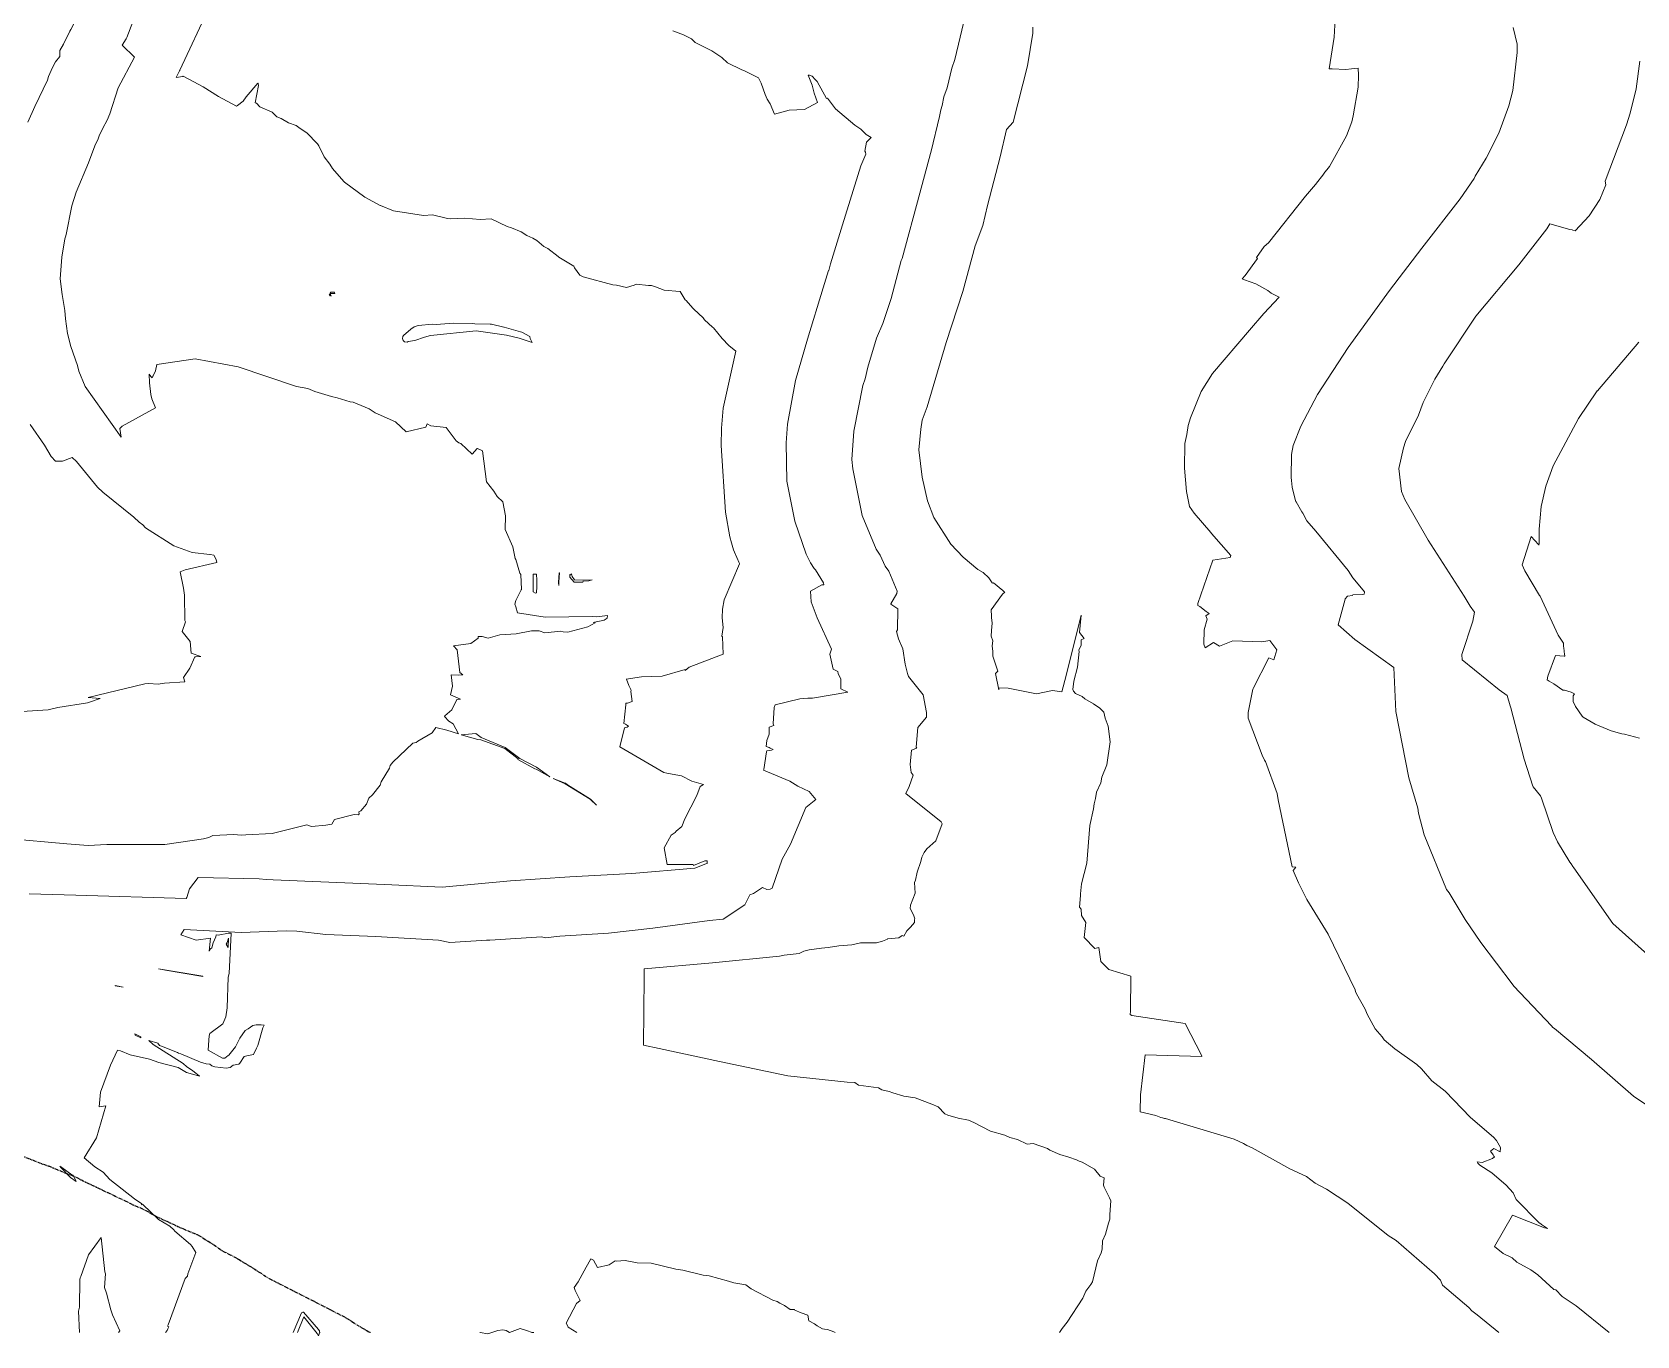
# Model space of a CAD drawing. Header units: metres. Extents: x 808092 to 809616, y 9156899 to 9158040.
# Drawn here: x 809027.9 to 809368.9, y 9156899.2 to 9157176.2 of the extents above; entities that cross this region are included whole.
import ezdxf

# ---------------------------------------------------------------- set-up
doc = ezdxf.new("R2010")
doc.units = ezdxf.units.M
doc.linetypes.add('ACAD_ISO08W100', pattern=[36, 24, -3, 6, -3])
doc.linetypes.add('PHANTOM2', pattern=[1.25, 0.625, -0.125, 0.125, -0.125, 0.125, -0.125])
doc.layers.add('AA L BOT', color=148, linetype='ACAD_ISO08W100')
doc.layers.add('C-TOPO-MAJR', color=9, linetype='Continuous')

msp = doc.modelspace()

# ---------------------------------------------------------------- linework, layer by layer
at = {"layer": 'AA L BOT', "color": 11, "linetype": 'PHANTOM2', "flags": 128}
msp.add_lwpolyline([(808580.24, 9156899.9), (808592.26, 9156916.61), (808602.76, 9156927.96), (808614.3, 9156936.56), (808635.12, 9156949.47), (808656.34, 9156960.35), (808689.22, 9156975.49), (808702.48, 9156977.55), (808728.85, 9156982.9), (808764.33, 9156985.64), (808777.53, 9156983.72), (808785.78, 9156974.92), (808796.79, 9156968.6), (808806.14, 9156959.53), (808819.06, 9156951.84), (808833.09, 9156946.61), (808863.72, 9156946.31), (808890.95, 9156950.98), (808932.2, 9156952.91), (808969.88, 9156953.18), (808989.13, 9156950.71), (809018.42, 9156939.98), (809018.98, 9156939.88), (809019.91, 9156939.52), (809022.15, 9156938.83), (809026.4, 9156937.17), (809029.47, 9156935.95), (809030.28, 9156935.65), (809031.56, 9156935.22), (809034.85, 9156933.83), (809035.39, 9156933.62), (809035.73, 9156933.52), (809036.96, 9156933.03), (809038.77, 9156932.1), (809038.92, 9156932.01), (809042.44, 9156930.38), (809042.86, 9156930.11), (809045.31, 9156929.03), (809045.9, 9156928.69), (809048.1, 9156927.69), (809049.15, 9156927.1), (809050.92, 9156926.36), (809052.61, 9156925.51), (809054.55, 9156924.43), (809055.93, 9156923.78), (809057.85, 9156922.91), (809058.82, 9156922.45), (809061.03, 9156921.48), (809063.11, 9156920.64), (809063.82, 9156920.26), (809064, 9156920.08), (809066.63, 9156918.47), (809068.04, 9156917.4), (809070.98, 9156915.93), (809075.22, 9156913.34), (809078.01, 9156911.49), (809078.54, 9156911.24), (809086.03, 9156907.43), (809088.01, 9156906.43), (809095.09, 9156902.75), (809096.85, 9156901.55), (809099.32, 9156900.14), (809099.77, 9156899.9)], dxfattribs=at)
at = {"layer": 'C-TOPO-MAJR', "color": 9, "linetype": 'Continuous', "lineweight": 5}
for points, elevation in [([(809027.01, 9157157.02), (809028.49, 9157160.38), (809031.18, 9157165.95), (809031.37, 9157166.76), (809032.2, 9157168.66), (809032.89, 9157169.83), (809033.76, 9157170.99), (809033.8, 9157172.3), (809034.58, 9157173.59), (809035.92, 9157176.36), (809036.15, 9157176.72), (809038.2, 9157180.76), (809037.25, 9157182.06), (809036.35, 9157185.1), (809036.35, 9157185.28), (809033.19, 9157187.63), (809032.83, 9157187.81), (809030.38, 9157189.3), (809030.03, 9157189.46), (809028.52, 9157189.53), (809028.44, 9157189.54), (809028.42, 9157189.56), (809028.29, 9157189.48), (809024.62, 9157188.31)], 2850), ([(809027.29, 9156993.12), (809037.19, 9156992.84), (809060.6, 9156992.12), (809060.75, 9156992.29), (809061.35, 9156994.15), (809063.17, 9156996.55), (809076.13, 9156996.3), (809077.64, 9156996.13), (809079.13, 9156996.07), (809102.74, 9156995.05), (809115.03, 9156994.55), (809129.53, 9156995.84), (809142.13, 9156996.69), (809155.32, 9156997.45), (809168.72, 9156998.56), (809171.07, 9156999.5), (809171.3, 9156999.51), (809171.35, 9157000.12), (809170.82, 9157000.13), (809168.43, 9156999.15), (809168.36, 9156999.33), (809162.83, 9156999.33), (809162.19, 9157002.89), (809163.65, 9157005.59), (809164.52, 9157006.16), (809164.74, 9157006.4), (809165.91, 9157007.41), (809166.54, 9157009.01), (809169.09, 9157014.02), (809169.8, 9157015.9), (809170.51, 9157016.36), (809168.09, 9157017.04), (809165.84, 9157018.17), (809163.13, 9157018.64), (809162.76, 9157018.76), (809162.09, 9157018.88), (809152.74, 9157024.3), (809153.77, 9157028.34), (809154.3, 9157028.51), (809154.64, 9157028.71), (809154, 9157029.12), (809153.62, 9157029.32), (809154.04, 9157033.28), (809154.03, 9157033.55), (809154.11, 9157033.59), (809154.39, 9157033.64), (809155.36, 9157033.94), (809155.13, 9157036.1), (809155.1, 9157036.17), (809155.15, 9157036.33), (809155.12, 9157036.5), (809154.65, 9157037.36), (809154.2, 9157038.68), (809154.08, 9157038.71), (809157.37, 9157039.22), (809161.73, 9157039.37), (809166.68, 9157040.75), (809166.64, 9157040.57), (809167.46, 9157041.28), (809174.69, 9157044.01), (809174.58, 9157047.7), (809174.44, 9157047.86), (809174.71, 9157049.7), (809174.49, 9157051.73), (809174.55, 9157053.57), (809174.9, 9157055.59), (809178.17, 9157063.2), (809178.16, 9157063.27), (809178.05, 9157063.56), (809177.88, 9157063.95), (809177.86, 9157064.07), (809176.93, 9157066.19), (809176.46, 9157067.7), (809176.16, 9157068.98), (809176.16, 9157068.98), (809175.19, 9157074.17), (809174.29, 9157088.37), (809174.35, 9157092.05), (809174.75, 9157096.29), (809177.41, 9157108.37), (809175.89, 9157109.62), (809174.5, 9157111.08), (809172.69, 9157113.38), (809172.44, 9157113.52), (809170.76, 9157115.06), (809170.44, 9157115.45), (809168.52, 9157117.35), (809168.28, 9157117.55), (809166.86, 9157119.16), (809166.68, 9157119.3), (809165.59, 9157121.08), (809165.51, 9157121.08), (809162.2, 9157121.37), (809160.37, 9157122.08), (809159.51, 9157122.31), (809158.86, 9157122.32), (809156.25, 9157122.61), (809155.8, 9157122.41), (809154.19, 9157121.91), (809152.05, 9157122.43), (809151.27, 9157122.49), (809144.99, 9157124.19), (809144.28, 9157124.51), (809143.14, 9157126.11), (809142.96, 9157126.47), (809139.81, 9157128.33), (809139.64, 9157128.49), (809137.46, 9157130.19), (809136.61, 9157130.64), (809135.1, 9157131.91), (809134.28, 9157132.43), (809132.97, 9157132.98), (809131.82, 9157133.72), (809129.78, 9157134.58), (809128.82, 9157134.87), (809125.45, 9157136.48), (809123.11, 9157136.36), (809119.84, 9157136.64), (809116.87, 9157136.52), (809116.18, 9157136.56), (809112.98, 9157137.33), (809111.02, 9157137.22), (809104.67, 9157138.18), (809101.88, 9157139.31), (809101.82, 9157139.35), (809098.59, 9157141.09), (809094.26, 9157144.33), (809094.13, 9157144.45), (809091.71, 9157147.19), (809091.16, 9157148.11), (809089.97, 9157149.7), (809088.8, 9157152.05), (809088.5, 9157152.47), (809086.24, 9157154.79), (809084.81, 9157155.68), (809083.98, 9157156.33), (809082.39, 9157156.91), (809080.84, 9157157.82), (809079.87, 9157158.16), (809078.86, 9157159.18), (809076.29, 9157160.29), (809075.55, 9157161.05), (809075.3, 9157161.17), (809075.97, 9157164.85), (809075.92, 9157165.29), (809075.82, 9157165.35), (809073.34, 9157162.4), (809072.73, 9157161.54), (809071.53, 9157160.61), (809071.28, 9157160.46), (809067.48, 9157162.47), (809064.22, 9157164.56), (809060.13, 9157166.78), (809060.01, 9157166.83), (809059.88, 9157166.77), (809058.51, 9157166.55), (809059.22, 9157167.96), (809059.24, 9157168.04), (809059.29, 9157168.11), (809065.56, 9157181.58)], 2830), ([(809246.16, 9156899.9), (809246.74, 9156900.77), (809247.84, 9156902.1), (809251.16, 9156907.17), (809251.78, 9156908.67), (809252.81, 9156910.07), (809253.16, 9156910.7), (809254.23, 9156915.1), (809255.04, 9156916.86), (809255.24, 9156917.62), (809255.35, 9156919.35), (809255.94, 9156920.81), (809256.58, 9156923.1), (809256.9, 9156924), (809256.9, 9156924.98), (809257.06, 9156927.89), (809256.84, 9156928.48), (809256.63, 9156928.77), (809255.68, 9156930.78), (809255.54, 9156931.17), (809255.67, 9156932.75), (809254.83, 9156933.11), (809253.6, 9156934.61), (809250.97, 9156936.09), (809250.38, 9156936.3), (809249.81, 9156936.6), (809248.19, 9156937.15), (809246.24, 9156937.72), (809244.16, 9156938.67), (809243.65, 9156939.01), (809240.57, 9156940.04), (809239.33, 9156939.91), (809237.24, 9156940.89), (809235.62, 9156941.33), (809234.58, 9156941.85), (809231.55, 9156942.65), (809227.96, 9156944.53), (809226.83, 9156945.02), (809224.63, 9156945.45), (809222.46, 9156946.1), (809221.85, 9156946.39), (809220.37, 9156947.88), (809219.04, 9156948.44), (809215.48, 9156949.73), (809213.08, 9156950.08), (809210.75, 9156950.79), (809209.97, 9156951.12), (809208.42, 9156951.45), (809207.75, 9156951.85), (809203.48, 9156952.47), (809202.73, 9156953.01), (809201.09, 9156953.06), (809188.49, 9156954.44), (809173.97, 9156957.5), (809161.15, 9156960.21), (809157.82, 9156960.98), (809157.96, 9156975.4), (809157.92, 9156977.13), (809172.45, 9156978.47), (809186.67, 9156979.84), (809187.7, 9156980.05), (809190.89, 9156980.43), (809191.86, 9156980.91), (809192.96, 9156981.17), (809195.62, 9156981.57), (809197.03, 9156981.67), (809199.29, 9156982.07), (809202.06, 9156982.28), (809203.89, 9156982.68), (809207.28, 9156982.72), (809208.6, 9156983.05), (809209.64, 9156983.48), (809209.62, 9156983.52), (809212.04, 9156983.76), (809212.77, 9156984.23), (809213.14, 9156984.1), (809213.72, 9156985.25), (809214.52, 9156986.02), (809215.37, 9156986.98), (809215.37, 9156987.64), (809215.43, 9156987.82), (809215.17, 9156988.63), (809214.44, 9156989.97), (809214.55, 9156990.72), (809215.51, 9156993.25), (809215.38, 9156995.53), (809215.57, 9156995.98), (809215.93, 9156997.72), (809216.7, 9156999.99), (809216.92, 9157000.9), (809217.41, 9157001.87), (809217.99, 9157002.65), (809219.92, 9157004.35), (809221.27, 9157007.95), (809221.03, 9157008.4), (809213.53, 9157014.42), (809214.22, 9157015.93), (809215.06, 9157018.31), (809214.64, 9157018.87), (809214.46, 9157020.6), (809214.72, 9157023.62), (809215.63, 9157023.96), (809215.86, 9157024.02), (809215.73, 9157024.29), (809216.06, 9157028.46), (809217.9, 9157030.63), (809217.93, 9157030.89), (809217.91, 9157031.63), (809217.2, 9157035.37), (809214.07, 9157039.27), (809213.92, 9157039.93), (809213.4, 9157041.9), (809212.91, 9157045.15), (809211.99, 9157047.25), (809211.56, 9157048.84), (809211.79, 9157049.22), (809211.86, 9157053.64), (809210.31, 9157054.65), (809210.35, 9157054.73), (809210.32, 9157054.72), (809211.64, 9157056.9), (809211.72, 9157057.38), (809209.93, 9157061.66), (809209.15, 9157062.69), (809208.07, 9157065.06), (809207.22, 9157066.3), (809204.22, 9157073.49), (809202.29, 9157083.38), (809202.09, 9157085.35), (809202.45, 9157091.43), (809204.36, 9157101.08), (809204.88, 9157102.51), (809205.47, 9157105.01), (809207.33, 9157111.12), (809208.64, 9157114.24), (809210.4, 9157119.58), (809212.53, 9157127.67), (809212.73, 9157128.11), (809216.53, 9157141.98), (809218.8, 9157150.39), (809218.89, 9157150.9), (809220.71, 9157158.24), (809220.94, 9157159.64), (809221.25, 9157160.56), (809221.64, 9157162.43), (809222.28, 9157164.34), (809223.3, 9157168.54), (809223.95, 9157170.36), (809226.56, 9157181.32)], 2810), ([(809022.59, 9157004.85), (809035.27, 9157003.74), (809039.8, 9157003.38), (809043.77, 9157003.59), (809056.12, 9157003.6), (809064.33, 9157004.78), (809065.42, 9157005.05), (809066.31, 9157005.51), (809070.72, 9157005.68), (809072.28, 9157005.54), (809073.27, 9157005.65), (809078.87, 9157005.93), (809086.25, 9157007.77), (809087.22, 9157007.44), (809090.27, 9157007.68), (809091.56, 9157007.9), (809092.11, 9157008.91), (809096.3, 9157009.93), (809097.26, 9157009.87), (809097.39, 9157010.1), (809097.29, 9157010.53), (809097.71, 9157010.71), (809098.93, 9157012.15), (809099.46, 9157013.43), (809100.2, 9157014.11), (809101.86, 9157016.19), (809102.08, 9157016.9), (809103.83, 9157019.78), (809103.96, 9157020.35), (809104.51, 9157021.06), (809108.75, 9157025.09), (809109.51, 9157025.22), (809109.84, 9157025.55), (809112.9, 9157027.29), (809113.69, 9157028.42), (809116.04, 9157027.9), (809118.48, 9157027.06), (809117.32, 9157029.22), (809116.45, 9157029.81), (809115.48, 9157030.75), (809115.55, 9157030.95), (809117.05, 9157032.18), (809118.16, 9157034.4), (809118.93, 9157034.47), (809116.82, 9157035.35), (809117.19, 9157037.25), (809116.94, 9157039.6), (809118.56, 9157039.58), (809119.4, 9157039.66), (809118.76, 9157040.09), (809118.17, 9157044.91), (809117.41, 9157045.8), (809121.14, 9157046.28), (809122.66, 9157047.4), (809122.68, 9157047.76), (809123.51, 9157047.75), (809124.76, 9157047.39), (809127.24, 9157048.13), (809130.72, 9157048.33), (809134.02, 9157049), (809135.62, 9157049.01), (809136.82, 9157048.58), (809140.2, 9157048.89), (809140.74, 9157048.74), (809141.72, 9157048.68), (809145.94, 9157049.83), (809147.49, 9157050.66), (809147.35, 9157050.81), (809147.13, 9157050.77), (809149.47, 9157051.27), (809149.63, 9157051.41), (809150.07, 9157051.68), (809150.14, 9157052.23), (809147.87, 9157051.95), (809146.97, 9157052), (809136.9, 9157051.9), (809131.02, 9157052.81), (809130.68, 9157054.05), (809130.42, 9157054.61), (809130.68, 9157055.45), (809131.81, 9157057.68), (809131.83, 9157057.72), (809131.84, 9157057.77), (809131.71, 9157060.96), (809131.51, 9157061.23), (809130.65, 9157064.15), (809130.56, 9157064.36), (809130.06, 9157066.81), (809128.41, 9157070.52), (809128.48, 9157073.4), (809127.87, 9157076.37), (809126.71, 9157077.49), (809126.01, 9157078.66), (809124.44, 9157080.61), (809123.61, 9157087.2), (809122.49, 9157087.69), (809122.43, 9157087.69), (809121.42, 9157086.53), (809118.96, 9157088.74), (809118.52, 9157088.93), (809118.02, 9157089.34), (809115.88, 9157092.16), (809112.62, 9157092.51), (809111.83, 9157092.92), (809111.53, 9157092.28), (809107.38, 9157091.26), (809105.1, 9157093.37), (809100.79, 9157095.29), (809099.48, 9157096.13), (809096.07, 9157097.53), (809095.47, 9157097.63), (809092.67, 9157098.5), (809091.5, 9157098.75), (809087.98, 9157099.79), (809086.49, 9157100.46), (809084.03, 9157100.87), (809071.64, 9157105.07), (809062.54, 9157106.79), (809054.36, 9157105.53), (809054.1, 9157104.2), (809053.59, 9157103.16), (809053.53, 9157103.09), (809053.37, 9157102.75), (809053.12, 9157103), (809052.74, 9157103.49), (809052.82, 9157101.68), (809053.13, 9157099.2), (809053.33, 9157098.23), (809054.12, 9157096.35), (809047.04, 9157092.47), (809046.51, 9157091.96), (809046.84, 9157090.15), (809039.17, 9157100.85), (809037.8, 9157104.11), (809037.52, 9157105.32), (809036.09, 9157109.41), (809035.38, 9157112.13), (809034.95, 9157115.27), (809034.86, 9157117.05), (809034.24, 9157120.42), (809033.88, 9157123.74), (809034.2, 9157128.37), (809034.85, 9157132.26), (809035.01, 9157132.69), (809035.1, 9157133.2), (809036.35, 9157139.26), (809037.26, 9157142.16), (809039.86, 9157148.42), (809041.21, 9157152.03), (809041.95, 9157153.47), (809042.17, 9157154.14), (809042.93, 9157155.77), (809043.81, 9157157.44), (809044.38, 9157158.78), (809044.38, 9157158.78), (809046.17, 9157164.32), (809049.61, 9157170.86), (809047.02, 9157173.42), (809047.84, 9157174.74), (809047.99, 9157175.05), (809049.3, 9157178.33)], 2840), ([(809362.99, 9156899.9), (809355.96, 9156905.55), (809353.01, 9156907.57), (809351.65, 9156908.98), (809351.23, 9156909.01), (809347.84, 9156912.13), (809346.33, 9156913.21), (809343.36, 9156914.85), (809342.39, 9156915.8), (809340.48, 9156916.66), (809338.63, 9156918.15), (809342.41, 9156924.82), (809349.2, 9156922.16), (809349.89, 9156921.99), (809348.61, 9156922.85), (809348.43, 9156923.02), (809348.08, 9156923.23), (809343.18, 9156928.16), (809342.6, 9156929.55), (809341.08, 9156931.2), (809338.01, 9156933.83), (809335.49, 9156935.44), (809335.06, 9156935.87), (809334.9, 9156936.15), (809336.01, 9156936.03), (809338.18, 9156936.84), (809338.62, 9156937.25), (809338.44, 9156937.4), (809338.33, 9156937.65), (809337.78, 9156938.43), (809338.49, 9156939.02), (809339.82, 9156938.28), (809339.87, 9156939.23), (809339.02, 9156940.7), (809338.41, 9156941.39), (809333.48, 9156945.55), (809328.14, 9156951.15), (809325.32, 9156953.4), (809323.12, 9156955.89), (809322.08, 9156956.87), (809317.4, 9156960.19), (809315.17, 9156962.07), (809314.74, 9156962.7), (809313.22, 9156964.44), (809311.53, 9156967.5), (809311.1, 9156968.59), (809309.27, 9156971.88), (809309.08, 9156972.35), (809308.97, 9156972.72), (809303.3, 9156984.51), (809298.76, 9156991.88), (809296.93, 9156995.42), (809295.8, 9156998.07), (809296.39, 9156998.79), (809295.63, 9156998.86), (809292.62, 9157013.1), (809292.43, 9157014.42), (809289.97, 9157021.2), (809289.91, 9157021.3), (809289.77, 9157021.48), (809289.22, 9157022.56), (809286.28, 9157030.41), (809286.28, 9157031.61), (809287.26, 9157036.57), (809287.3, 9157036.72), (809290.66, 9157043.24), (809291.75, 9157042.84), (809292.36, 9157044.92), (809290.87, 9157046.91), (809289.2, 9157046.66), (809282.98, 9157046.85), (809280.18, 9157045.69), (809278.9, 9157046.48), (809277.1, 9157045.37), (809276.87, 9157046.11), (809276.9, 9157049.22), (809277.58, 9157051.48), (809277.25, 9157052.16), (809277.95, 9157052.69), (809277.35, 9157053.08), (809276.03, 9157054.14), (809275.55, 9157054.37), (809275.59, 9157054.81), (809278.76, 9157064.02), (809282.44, 9157064.56), (809282.55, 9157064.99), (809278.45, 9157069.68), (809278.34, 9157069.84), (809274.78, 9157073.97), (809273.83, 9157075.41), (809273.2, 9157078.61), (809272.77, 9157083.53), (809272.78, 9157088.8), (809273.25, 9157090.69), (809273.54, 9157092.57), (809274.02, 9157094.21), (809276.3, 9157099.83), (809278.72, 9157103.65), (809286.57, 9157112.86), (809289.57, 9157116.43), (809292.86, 9157119.89), (809291.16, 9157120.75), (809290.44, 9157121.27), (809287.91, 9157122.69), (809285.51, 9157123.52), (809285.01, 9157123.76), (809285.66, 9157124.45), (809288.26, 9157128.1), (809288.04, 9157128.29), (809289.67, 9157130.64), (809290.56, 9157131.42), (809298.44, 9157141.34), (809300.59, 9157143.82), (809302.34, 9157146.09), (809302.38, 9157146.12), (809303.57, 9157147.64), (809307.19, 9157154.17), (809308.29, 9157157.13), (809308.59, 9157158.38), (809309.61, 9157164.51), (809309.74, 9157167.02), (809309.67, 9157168.53), (809308.21, 9157168.41), (809307.03, 9157168.21), (809304.15, 9157168.37), (809303.48, 9157168.36), (809304.52, 9157175.08), (809304.77, 9157178.9)], 2790), ([(809056.21, 9156899.9), (809056.55, 9156900.36), (809056.72, 9156900.71), (809056.94, 9156901.1), (809056.66, 9156901.23), (809056.79, 9156901.5), (809060.42, 9156911.4), (809060.92, 9156911.85), (809061, 9156912.38), (809062.64, 9156916.87), (809061.88, 9156918.15), (809061.51, 9156918.6), (809058.19, 9156921.43), (809057.99, 9156921.69), (809057.13, 9156922.51), (809054.74, 9156923.89), (809051.42, 9156927.07), (809051.12, 9156927.03), (809051.21, 9156927.24), (809049.61, 9156928.31), (809044.42, 9156932.41), (809042.96, 9156933.95), (809041.19, 9156935.11), (809038.94, 9156937.01), (809041.54, 9156941.28), (809043.58, 9156948.04), (809042.13, 9156947.83), (809042.44, 9156950.97), (809044.52, 9156956.67), (809046.05, 9156959.91), (809046.68, 9156959.75), (809048.71, 9156958.89), (809052.82, 9156958), (809054.84, 9156957.24), (809058.92, 9156956.21), (809060.69, 9156955.17), (809062.46, 9156954.61), (809063.43, 9156954.39), (809061.95, 9156955.54), (809060.74, 9156956.35), (809059.96, 9156957.04), (809053.64, 9156961.1), (809052.69, 9156961.96), (809054.6, 9156961.34), (809054.93, 9156960.89), (809055.37, 9156960.75), (809058.8, 9156959.37), (809058.98, 9156959.25), (809059.49, 9156959.09), (809063.65, 9156957.35), (809064.86, 9156956.97), (809065.64, 9156956.91), (809066.05, 9156956.56), (809066.74, 9156956.31), (809069.12, 9156956.05), (809070, 9156956.17), (809070.58, 9156956.69), (809071.83, 9156956.93), (809072.05, 9156957.14), (809072.94, 9156958.54), (809073.49, 9156958.67), (809074.95, 9156958.93), (809075.53, 9156960.3), (809075.87, 9156960.85), (809076.92, 9156964.65), (809077, 9156964.77), (809077.18, 9156965.17), (809076.58, 9156965.27), (809075.52, 9156965.25), (809074.77, 9156965.13), (809073.77, 9156964.43), (809073.18, 9156964.08), (809072.04, 9156962.43), (809071.07, 9156960.57), (809069.68, 9156958.79), (809069.56, 9156958.74), (809068.83, 9156958.19), (809068.37, 9156958.22), (809065.26, 9156959.91), (809065.43, 9156962.02), (809065.44, 9156962.03), (809065.53, 9156962.91), (809065.62, 9156963.41), (809068.41, 9156965.48), (809069.06, 9156966.99), (809069.3, 9156968.88), (809069.54, 9156975.36), (809069.74, 9156976.15), (809070.16, 9156984.72), (809069.64, 9156984.75), (809067.42, 9156984.3), (809067.01, 9156984.38), (809066.95, 9156983.94), (809066.34, 9156982.69), (809066.07, 9156981.64), (809065.78, 9156981.42), (809065.49, 9156980.92), (809065.79, 9156983.67), (809062.74, 9156983.26), (809059.46, 9156984.41), (809060.19, 9156985.5), (809072.31, 9156984.87), (809081.9, 9156985.27), (809084.16, 9156985.17), (809090.3, 9156984.47), (809100.91, 9156984.03), (809114.2, 9156983.29), (809116.66, 9156982.77), (809124.42, 9156983.29), (809125.11, 9156983.24), (809136.22, 9156983.97), (809136.91, 9156983.76), (809140.02, 9156984.11), (809150.34, 9156984.74), (809159.81, 9156985.77), (809171.84, 9156987.4), (809174.7, 9156987.74), (809179.29, 9156990.76), (809180.41, 9156992.91), (809181.13, 9156993.14), (809183.09, 9156994.48), (809183.98, 9156994.05), (809184.69, 9156994.08), (809185.1, 9156994.3), (809187.29, 9157000.46), (809189.02, 9157003.66), (809192.27, 9157011.46), (809194.38, 9157013.13), (809193.02, 9157014.84), (809190.61, 9157015.97), (809188.91, 9157017.03), (809183.27, 9157019.35), (809183.34, 9157019.53), (809183.91, 9157023.3), (809183.99, 9157023.48), (809185, 9157023.63), (809185.37, 9157023.75), (809184.7, 9157024.05), (809184.49, 9157024.21), (809183.86, 9157024.42), (809183.97, 9157025.65), (809184.46, 9157027.03), (809184.49, 9157028.52), (809185.51, 9157028.85), (809185.31, 9157029.25), (809185.55, 9157032.66), (809185.75, 9157033.24), (809191.01, 9157034.54), (809192.74, 9157034.7), (809193.73, 9157034.67), (809201.18, 9157035.91), (809199.69, 9157036.63), (809199.7, 9157038.69), (809199.16, 9157039.94), (809199.07, 9157040.36), (809198.11, 9157040.81), (809197.49, 9157043.4), (809197.41, 9157044.03), (809197.77, 9157045.05), (809194.66, 9157051.77), (809193.42, 9157055.14), (809193.28, 9157057.43), (809195.65, 9157058.77), (809196.09, 9157058.74), (809196.07, 9157059.14), (809194.35, 9157061.96), (809194.07, 9157062.2), (809193.27, 9157063.42), (809192.33, 9157065.25), (809189.95, 9157072.26), (809188.28, 9157080.79), (809188.1, 9157088.91), (809188.38, 9157092.88), (809190.09, 9157102.15), (809190.09, 9157102.16), (809192.64, 9157110.91), (809192.64, 9157110.91), (809196, 9157121.88), (809197.13, 9157125.54), (809197.14, 9157125.54), (809197.51, 9157126.93), (809200.04, 9157135.23), (809203.97, 9157147.77), (809205.03, 9157150.24), (809204.98, 9157150.64), (809204.79, 9157150.86), (809205.14, 9157152.78), (809206.13, 9157153.76), (809205.11, 9157154.41), (809203.98, 9157155.55), (809202.7, 9157156.42), (809198.56, 9157159.87), (809196.92, 9157162.17), (809196.67, 9157162.07), (809194.72, 9157165.71), (809194.27, 9157166.13), (809193.64, 9157166.84), (809193.07, 9157167.01), (809192.8, 9157167), (809193.65, 9157164.89), (809194.06, 9157163.19), (809194.73, 9157161.2), (809192.01, 9157159.76), (809188.74, 9157159.57), (809185.64, 9157158.76), (809184.68, 9157160.95), (809184.09, 9157161.91), (809183.65, 9157162.9), (809182.81, 9157165.35), (809182.2, 9157166.46), (809179.09, 9157167.99), (809178.66, 9157168.14), (809175.61, 9157169.65), (809174.42, 9157170.81), (809172.29, 9157172.23), (809168.79, 9157173.94), (809167.99, 9157174.75), (809166.31, 9157175.59), (809164.03, 9157176.44)], 2820), ([(809339.52, 9156899.9), (809334.9, 9156903.64), (809333.81, 9156904.53), (809333.14, 9156905.19), (809327.58, 9156909.94), (809327.11, 9156911.04), (809325.83, 9156912.36), (809317.72, 9156919.45), (809316.03, 9156920.51), (809307.46, 9156927.37), (809302.94, 9156930.33), (809300.53, 9156931.65), (809298.64, 9156933.08), (809295.12, 9156934.69), (809287.14, 9156939.12), (809285.97, 9156939.65), (809285.27, 9156940.04), (809283.27, 9156940.95), (809270.33, 9156944.85), (809268.7, 9156945.38), (809268.48, 9156945.35), (809268.07, 9156945.5), (809267.69, 9156945.61), (809266.66, 9156946), (809263.3, 9156946.8), (809263.36, 9156950.38), (809264.35, 9156958.9), (809276.42, 9156958.57), (809276.4, 9156958.67), (809272.86, 9156965.58), (809261.58, 9156967.24), (809261.19, 9156967.44), (809261.28, 9156968.17), (809261.36, 9156975.6), (809256.64, 9156977.04), (809254.98, 9156978.74), (809254.55, 9156981.67), (809253.66, 9156981.51), (809251.45, 9156983.83), (809251.79, 9156987.04), (809250.88, 9156988.52), (809250.76, 9156989.83), (809250.45, 9156990.3), (809250.64, 9156992.73), (809250.62, 9156992.85), (809250.63, 9156993.08), (809250.86, 9156995.19), (809251.96, 9156999.63), (809252.61, 9157007.61), (809253.42, 9157011.14), (809253.53, 9157012.19), (809253.84, 9157013.32), (809254.03, 9157014.73), (809254.93, 9157016.7), (809255.21, 9157017.86), (809256.26, 9157020.51), (809256.94, 9157025.42), (809256.51, 9157028.69), (809255.85, 9157030.39), (809255.59, 9157031.72), (809254.77, 9157032.58), (809253.43, 9157033.47), (809251.53, 9157034.54), (809251.02, 9157035), (809249.56, 9157035.69), (809249.16, 9157036.17), (809249.01, 9157036.53), (809249.22, 9157038.31), (809250, 9157041.26), (809250.35, 9157044.58), (809250.27, 9157044.86), (809250.8, 9157045.92), (809250.81, 9157047.06), (809251.44, 9157047.34), (809250.42, 9157048.59), (809250.77, 9157052.28), (809247.6, 9157039.49), (809246.69, 9157036.02), (809244.71, 9157036.31), (809241.28, 9157035.61), (809235.29, 9157036.8), (809233.29, 9157036.87), (809233.28, 9157036.43), (809232.57, 9157039.94), (809233.07, 9157040.39), (809232.05, 9157043.57), (809232, 9157044.55), (809231.85, 9157045.8), (809232, 9157046.86), (809231.68, 9157047.87), (809231.7, 9157049.07), (809231.89, 9157050.6), (809231.76, 9157051.81), (809231.7, 9157052.11), (809231.68, 9157053.46), (809234.04, 9157056.79), (809234.59, 9157057.21), (809234.41, 9157057.26), (809234.16, 9157057.53), (809232.18, 9157059.14), (809232.03, 9157059.09), (809231.87, 9157059.16), (809231.18, 9157060.27), (809229.95, 9157061.39), (809228.85, 9157061.99), (809225.68, 9157064.64), (809223.11, 9157067.4), (809219.5, 9157073.06), (809218.17, 9157076.6), (809217.03, 9157081.59), (809216.3, 9157087.46), (809216.7, 9157091.83), (809217.03, 9157093.76), (809218.08, 9157096.6), (809222.07, 9157110.2), (809225.61, 9157121.07), (809228.23, 9157130.8), (809229.88, 9157135.07), (809230.85, 9157139.37), (809233.54, 9157149.69), (809234.95, 9157155.46), (809236.37, 9157157.05), (809239.37, 9157169.02), (809240.53, 9157175.98), (809240.55, 9157177.25)], 2800), ([(809376.37, 9156944.58), (809368.11, 9156950.1), (809359.21, 9156957.92), (809351.36, 9156964.48), (809350.99, 9156964.71), (809350.69, 9156965.09), (809342.68, 9156973.47), (809342.36, 9156973.99), (809335.71, 9156982.79), (809332.35, 9156987.68), (809328.96, 9156993.34), (809328.44, 9156994.04), (809323.66, 9157005.63), (809322.43, 9157010.21), (809322.29, 9157011.29), (809320.41, 9157017.73), (809317.67, 9157031.82), (809317.25, 9157041.15), (809308.95, 9157047.14), (809305.37, 9157050.26), (809306.87, 9157055.73), (809306.88, 9157055.74), (809307.34, 9157056.32), (809308.44, 9157056.46), (809308.48, 9157056.62), (809310.59, 9157056.71), (809310.93, 9157056.75), (809310.98, 9157057.21), (809310.99, 9157057.23), (809308.58, 9157060.18), (809308.56, 9157060.2), (809308.53, 9157060.23), (809307.49, 9157061.79), (809300.68, 9157070.12), (809298.76, 9157072.32), (809297.85, 9157073.98), (809297.65, 9157074.26), (809296.48, 9157076.36), (809296.42, 9157076.48), (809296.28, 9157076.88), (809295.65, 9157079.53), (809295.49, 9157080.91), (809295.49, 9157080.91), (809295.42, 9157081.57), (809295.5, 9157086.45), (809295.82, 9157088.35), (809297.43, 9157092.48), (809300.99, 9157099.21), (809307.53, 9157109.16), (809316.29, 9157121.27), (809323.2, 9157130.25), (809331.34, 9157140.77), (809334.3, 9157145.08), (809334.52, 9157145.55), (809336.85, 9157149.4), (809339.5, 9157154.71), (809341.65, 9157160.54), (809342.47, 9157163.74), (809343.45, 9157171.87), (809343.4, 9157173.65), (809342.57, 9157177.14)], 2780), ([(809373.14, 9156978.39), (809363.78, 9156986.77), (809355.49, 9156998.63), (809355.25, 9156998.88), (809354.89, 9156999.5), (809354.62, 9156999.82), (809351.99, 9157004.16), (809351.09, 9157006.1), (809348.57, 9157013.44), (809348.36, 9157013.91), (809346.83, 9157015.85), (809346.76, 9157015.99), (809344.89, 9157021.69), (809342.05, 9157032.64), (809341.91, 9157033.03), (809341.31, 9157035.24), (809339.58, 9157036.46), (809331.74, 9157042.83), (809331.69, 9157043.96), (809334, 9157051.06), (809334.38, 9157052.93), (809333.46, 9157054.19), (809332.18, 9157056.33), (809324.48, 9157068.24), (809319.59, 9157076.89), (809318.82, 9157078.6), (809318.29, 9157083.45), (809319.27, 9157087.82), (809319.72, 9157089.23), (809322.44, 9157094.8), (809323.46, 9157097.49), (809325.92, 9157102.43), (809327.65, 9157105.23), (809327.89, 9157105.73), (809334.66, 9157115.82), (809343.76, 9157126.76), (809349.7, 9157134.41), (809350.36, 9157135.44), (809354.58, 9157134.23), (809355.11, 9157134.16), (809355.26, 9157134.08), (809355.77, 9157133.96), (809358.74, 9157137.16), (809361.01, 9157140.59), (809362.23, 9157143.74), (809362.14, 9157144.48), (809366.67, 9157156.47), (809367.43, 9157158.97), (809368.68, 9157164.15), (809369.5, 9157170.02)], 2770), ([(809369.4, 9157026.16), (809366.24, 9157027.01), (809365.67, 9157027.11), (809363.41, 9157027.75), (809360.03, 9157029.15), (809357.43, 9157030.63), (809357.21, 9157030.82), (809355.83, 9157032.89), (809355.34, 9157033.98), (809355.31, 9157035.19), (809355.58, 9157035.62), (809354.92, 9157035.92), (809353.46, 9157036.38), (809353.11, 9157036.38), (809351.18, 9157037.7), (809350.21, 9157038.26), (809349.78, 9157038.6), (809349.95, 9157039.36), (809351.55, 9157043.74), (809353.44, 9157043.6), (809353.52, 9157043.61), (809353.54, 9157043.71), (809353.5, 9157043.93), (809353.34, 9157045.38), (809353.29, 9157045.62), (809353.27, 9157046.37), (809352.15, 9157048.03), (809348.3, 9157056.33), (809348.28, 9157056.35), (809348.2, 9157056.51), (809345.03, 9157061.69), (809344.51, 9157063.02), (809346.4, 9157069.02), (809347.99, 9157067.3), (809348.06, 9157067.21), (809348.08, 9157067.49), (809348.07, 9157070.6), (809348.52, 9157075.39), (809349.51, 9157079.74), (809351.05, 9157084.02), (809356.44, 9157094.08), (809360.45, 9157099.94), (809360.48, 9157099.97), (809369.25, 9157110.28)], 2760), ([(809024.67, 9157031.77), (809031.3, 9157032.21), (809033.33, 9157032.68), (809039.69, 9157033.67), (809042.35, 9157034.62), (809039.81, 9157034.79), (809051.84, 9157037.75), (809052.6, 9157037.82), (809054.69, 9157037.63), (809056.03, 9157037.89), (809060.33, 9157038.17), (809060.04, 9157039.07), (809061.4, 9157041.03), (809062.44, 9157043.43), (809062.65, 9157043.47), (809063.74, 9157043.52), (809061.65, 9157044.21), (809061.47, 9157046.7), (809059.77, 9157048.82), (809060.47, 9157050.88), (809060.32, 9157051.18), (809060.24, 9157056.54), (809060.07, 9157058.05), (809059.37, 9157061.53), (809060.44, 9157061.93), (809067.15, 9157063.52), (809067.02, 9157064.1), (809066.51, 9157065.06), (809065.71, 9157065.19), (809065.65, 9157065.19), (809061.9, 9157065.64), (809057.99, 9157067.05), (809051.96, 9157070.84), (809051.96, 9157070.84), (809051.4, 9157071.49), (809050.65, 9157072.07), (809049.49, 9157073.15), (809042.88, 9157078.43), (809041.78, 9157079.5), (809037.31, 9157084.97), (809036.41, 9157085.83), (809034.36, 9157084.99), (809032.88, 9157085.03), (809031.91, 9157086.03), (809030.52, 9157088.44), (809027.45, 9157092.84)], 2850), ([(809037.99, 9156899.9), (809037.73, 9156904.45), (809037.94, 9156905.29), (809038.02, 9156911.15), (809038.07, 9156911.54), (809038.14, 9156911.63), (809038.26, 9156911.81), (809039.9, 9156916.43), (809042.55, 9156920.08), (809043.35, 9156912.78), (809043.46, 9156912.38), (809043.3, 9156909.46), (809043.72, 9156908.27), (809044.63, 9156904.74), (809045, 9156903.68), (809046.5, 9156900.28), (809046.26, 9156899.9)], 2820), ([(809143.61, 9156899.9), (809141.81, 9156901.07), (809141.74, 9156901.24), (809141.36, 9156901.86), (809143.57, 9156906.09), (809144.31, 9156906.69), (809143.3, 9156908.81), (809143.06, 9156909.48), (809143.9, 9156910.65), (809145.58, 9156913.81), (809145.91, 9156914.28), (809146.58, 9156915.54), (809147.19, 9156915.27), (809148, 9156913.7), (809150.5, 9156914.31), (809151.77, 9156915.12), (809152.06, 9156915.07), (809153.89, 9156915.18), (809156.45, 9156914.7), (809159.41, 9156914.65), (809164.63, 9156913.34), (809166.18, 9156913.14), (809170.47, 9156912.1), (809171.73, 9156911.92), (809175.88, 9156910.83), (809176.97, 9156910.46), (809179.51, 9156910.03), (809180.65, 9156909.21), (809185.26, 9156906.76), (809186.18, 9156906.51), (809186.79, 9156906.15), (809187.74, 9156905.66), (809188.93, 9156904.82), (809189.86, 9156904.81), (809189.96, 9156904.66), (809191.3, 9156904.06), (809192.7, 9156903.56), (809192.9, 9156902.4), (809194.1, 9156901.75), (809194.69, 9156901.33), (809195.82, 9156900.67), (809196.26, 9156900.64), (809196.89, 9156900.52), (809198.21, 9156900.06), (809198.53, 9156899.9)], 2810), ([(809084.31, 9156899.9), (809085.61, 9156903.25), (809088.45, 9156899.71), (809088.77, 9156899.18), (809088.98, 9156899.82), (809088.99, 9156899.89), (809088.96, 9156900.13), (809088.93, 9156900.24), (809088.88, 9156900.34), (809088.72, 9156900.57), (809085.55, 9156904.24), (809085.42, 9156904.23), (809085.1, 9156904.08), (809083.35, 9156899.91), (809083.34, 9156899.9)], 2820), ([(809123.02, 9156899.9), (809123.06, 9156899.92), (809124.69, 9156899.6), (809126.87, 9156900.36), (809127.87, 9156900.5), (809128.59, 9156900.36), (809129.31, 9156899.9), (809131.6, 9156900.75), (809133.17, 9156900.25), (809133.92, 9156899.95), (809134.07, 9156899.92), (809134.29, 9156899.93), (809134.5, 9156899.9)], 2810)]:
    msp.add_lwpolyline(points, dxfattribs=dict(at, elevation=elevation))
for points, elevation in [([(809091.29, 9157120.47), (809091.04, 9157120.41), (809091.19, 9157120.13), (809091.34, 9157120.2), (809091.42, 9157120.1), (809091.26, 9157120.43), (809091.29, 9157120.47)], 2840), ([(809092.21, 9157120.65), (809092.15, 9157120.92), (809091.36, 9157120.91), (809091.16, 9157120.61), (809092.21, 9157120.65)], 2840), ([(809121.55, 9157114.26), (809117.43, 9157114.33), (809113.77, 9157114.08), (809112.93, 9157114.1), (809109.9, 9157113.87), (809109.09, 9157113.54), (809108.35, 9157113.09), (809106.81, 9157111.69), (809106.63, 9157111.49), (809106.57, 9157111.07), (809106.72, 9157110.66), (809106.99, 9157110.41), (809107.56, 9157110.33), (809107.77, 9157110.45), (809109.24, 9157110.69), (809111.23, 9157111.35), (809112.57, 9157111.7), (809122.24, 9157112.74), (809128.69, 9157111.79), (809131.34, 9157111.15), (809134.13, 9157110.26), (809133.74, 9157111.06), (809133.65, 9157111.5), (809131.97, 9157112.42), (809131.69, 9157112.53), (809128.21, 9157113.47), (809128.14, 9157113.46), (809125.5, 9157114.1), (809125.23, 9157114.13), (809121.98, 9157114.19), (809121.55, 9157114.26)], 2840), ([(809135.1, 9157059.13), (809135.12, 9157059.71), (809135.05, 9157061.01), (809134.33, 9157061), (809134.37, 9157057.25), (809134.85, 9157056.95), (809135.04, 9157057.08), (809135.12, 9157058.38), (809135.1, 9157059.13)], 2840), ([(809139.81, 9157059.28), (809139.8, 9157059.4), (809139.92, 9157061.29), (809139.89, 9157061.32), (809139.87, 9157061.32), (809139.86, 9157061.29), (809139.87, 9157061.23), (809139.71, 9157059.3), (809139.71, 9157059.16), (809139.8, 9157058.6), (809139.81, 9157059.28)], 2840), ([(809144.81, 9157059.74), (809143.16, 9157059.82), (809142.67, 9157060.52), (809142.47, 9157061.08), (809142.28, 9157060.88), (809142.12, 9157060.94), (809142.13, 9157060.38), (809143.05, 9157059.28), (809144.93, 9157059.33), (809144.97, 9157059.54), (809146.2, 9157059.59), (809146.91, 9157059.81), (809144.81, 9157059.74)], 2840), ([(809122.17, 9157027.13), (809119.06, 9157026.88), (809122.6, 9157025.88), (809123.26, 9157025.85), (809128.31, 9157023.95), (809131.16, 9157021.78), (809131.1, 9157021.65), (809134.72, 9157019.66), (809134.98, 9157019.57), (809137.86, 9157017.93), (809135.04, 9157019.99), (809131.53, 9157021.84), (809128.39, 9157024.22), (809123.32, 9157026.32), (809122.17, 9157027.13)], 2840), ([(809138.63, 9157017.58), (809141.18, 9157016.48), (809146.45, 9157013.18), (809146.51, 9157013.15), (809147.78, 9157011.97), (809146.51, 9157013.23), (809141.62, 9157016.26), (809141.22, 9157016.58), (809141.16, 9157016.62), (809138.63, 9157017.58)], 2840), ([(809069.63, 9156983.71), (809069.34, 9156982.73), (809069.13, 9156982.41), (809069.55, 9156981.73), (809069.63, 9156983.71)], 2820), ([(809064.13, 9156975.6), (809054.73, 9156977.18), (809056.21, 9156976.91), (809064.14, 9156975.55), (809064.17, 9156975.59), (809064.18, 9156975.62), (809064.14, 9156975.62), (809064.13, 9156975.6)], 2820), ([(809045.56, 9156973.59), (809045.51, 9156973.53), (809047.27, 9156973.27), (809045.56, 9156973.59)], 2820), ([(809051.02, 9156962.71), (809049.69, 9156963.35), (809049.75, 9156963.08), (809049.81, 9156963.04), (809050.96, 9156962.48), (809051.02, 9156962.71)], 2820), ([(809035.97, 9156932.93), (809036.06, 9156932.81), (809037.23, 9156932), (809036.62, 9156933.32), (809036.3, 9156933.42), (809034.19, 9156934.95), (809034.13, 9156935.01), (809034.05, 9156935.04), (809033.79, 9156935.27), (809034.07, 9156934.87), (809035.97, 9156932.93)], 2820)]:
    msp.add_lwpolyline(points, close=True, dxfattribs=dict(at, elevation=elevation))

doc.saveas('drawing.dxf')
